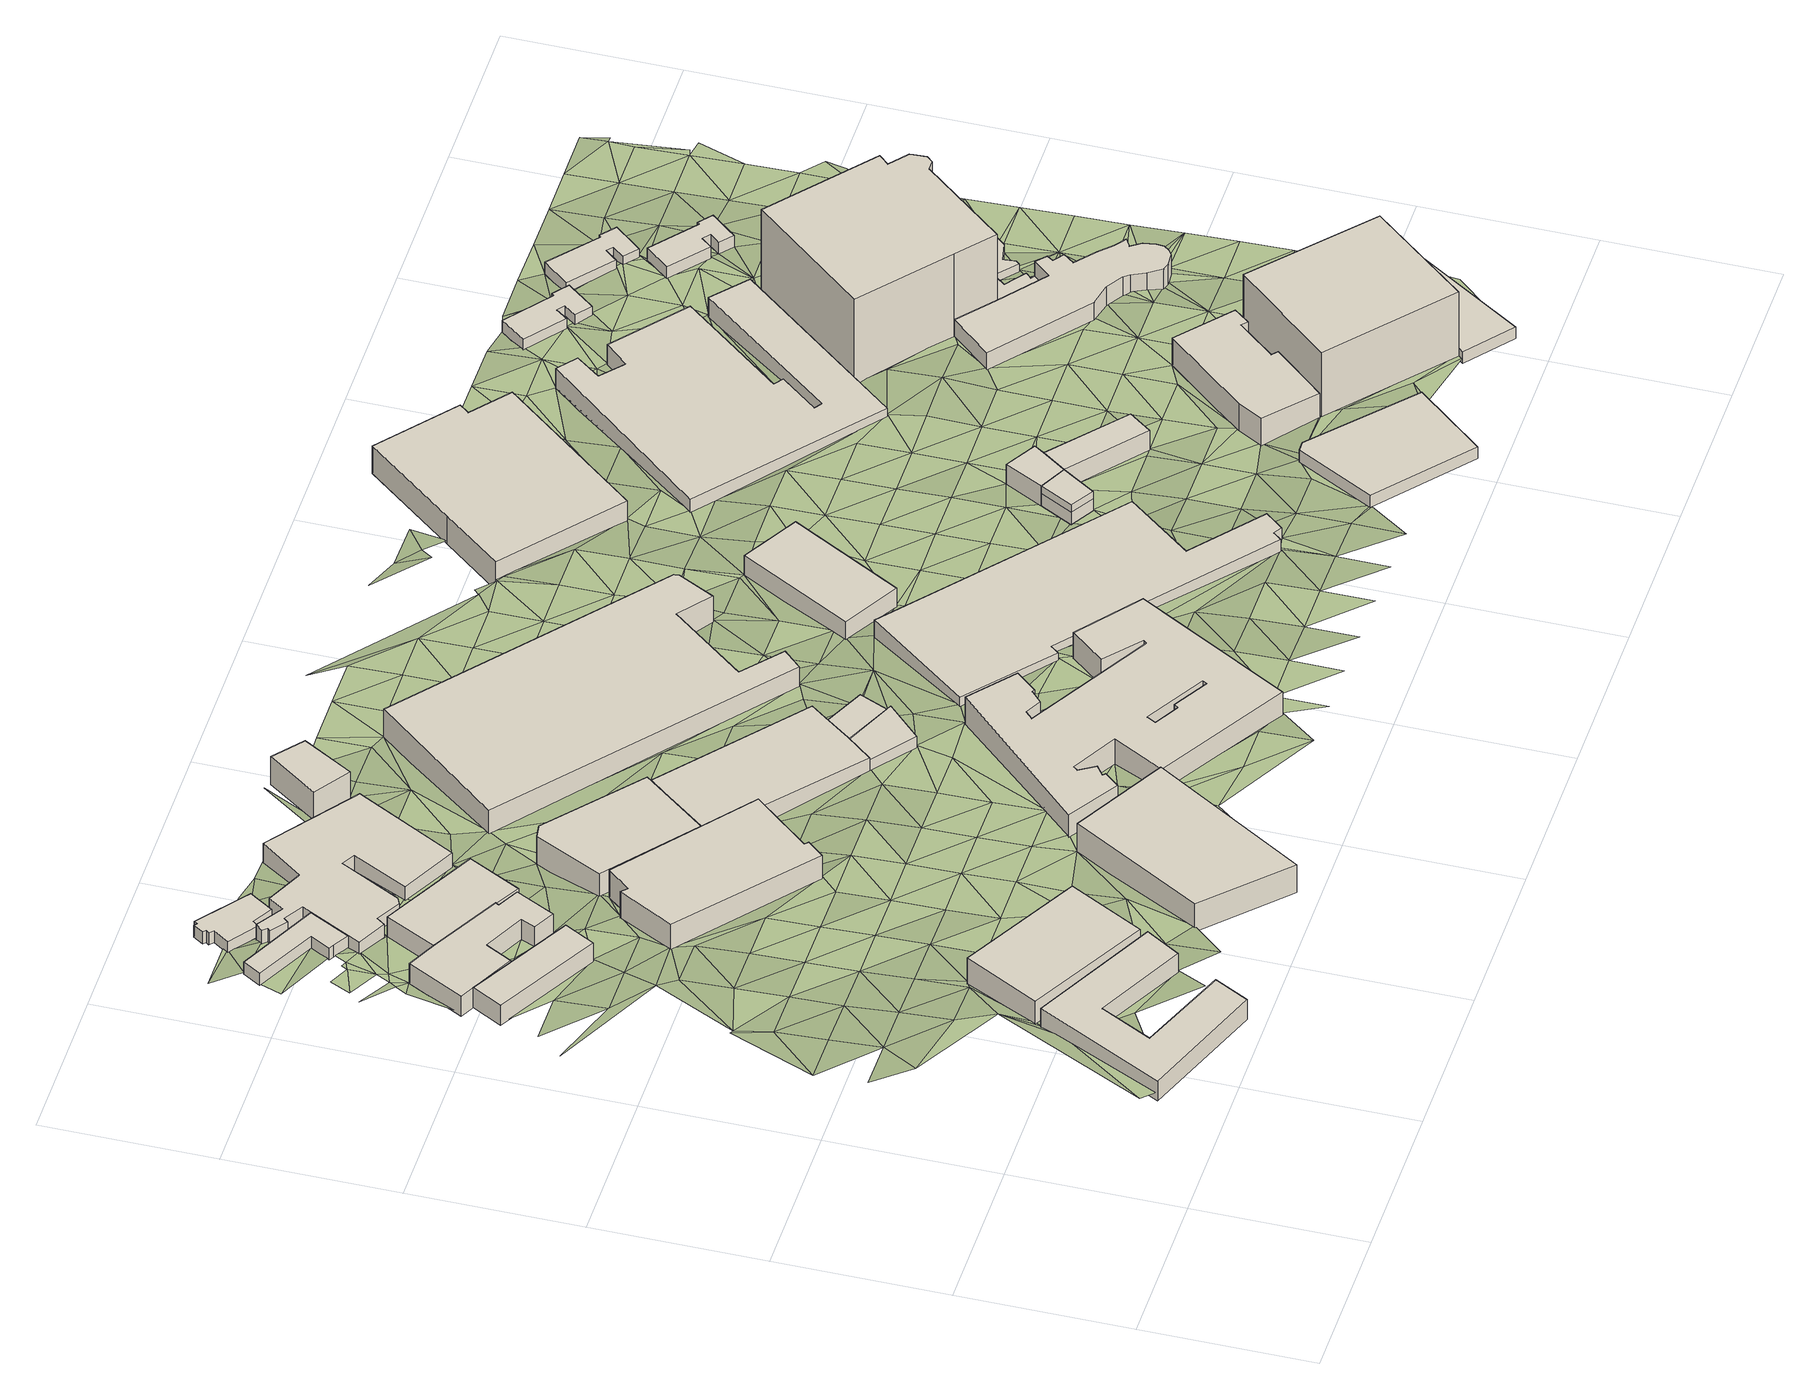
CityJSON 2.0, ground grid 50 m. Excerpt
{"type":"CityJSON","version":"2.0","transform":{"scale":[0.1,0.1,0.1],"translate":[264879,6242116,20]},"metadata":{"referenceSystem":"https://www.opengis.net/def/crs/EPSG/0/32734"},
"CityObjects":{
"building1":{"type":"Building","attributes":{"address":"20 Brickfield Road Salt River Cape Town","building":"industrial","building:levels":2,"building_height":6.9,"plus_code":"4FRW3F84+2QG","ground_height":37.67,"roof_height":44.57},"geometry":[{"type":"Solid","lod":"1","boundaries":[[[[0,1,2,3]],[[1,4,5,2]],[[4,6,7,5]],[[6,8,9,7]],[[8,10,11,9]],[[10,12,13,11]],[[12,14,15,13]],[[14,0,3,15]],[[3,2,5,7,9,11,13,15]],[[14,12,10,8,6,4,1,0]]]]}]},
"building2":{"type":"Building","attributes":{"address":"Brickfield Park 16 Brickfield Road Salt River Cape Town","building":"industrial","building:levels":3,"building_height":9.7,"plus_code":"4FRW3F84+4Q7","ground_height":35.91,"roof_height":45.61},"geometry":[{"type":"Solid","lod":"1","boundaries":[[[[16,17,18,19]],[[17,20,21,18]],[[20,22,23,21]],[[22,16,19,23]],[[19,18,21,23]],[[22,20,17,16]]]]}]},
"building3":{"type":"Building","attributes":{"address":"Salt River","building":"industrial","building:levels":2,"building_height":6.9,"plus_code":"4FRW3F84+HJV","ground_height":31.93,"roof_height":38.83},"geometry":[{"type":"Solid","lod":"1","boundaries":[[[[24,25,26,27]],[[25,28,29,26]],[[28,30,31,29]],[[30,24,27,31]],[[27,26,29,31]],[[30,28,25,24]]]]}]},
"building4":{"type":"Building","attributes":{"address":"Salt River Cape Town","building":"industrial","building:levels":2,"building_height":6.9,"plus_code":"4FRW3F84+MJ4","ground_height":31.48,"roof_height":38.38},"geometry":[{"type":"Solid","lod":"1","boundaries":[[[[32,33,34,35]],[[33,36,37,34]],[[36,38,39,37]],[[38,40,41,39]],[[40,42,43,41]],[[42,44,45,43]],[[44,46,47,45]],[[46,48,49,47]],[[48,50,51,49]],[[50,52,53,51]],[[52,32,35,53]],[[35,34,37,39,41,43,45,47,49,51,53]],[[52,50,48,46,44,42,40,38,36,33,32]]]]}]},
"building5":{"type":"Building","attributes":{"address":"5 Hares Avenue Salt River Cape Town","building":"house","building:levels":1,"building_height":4.1,"plus_code":"4FRW3F84+RJ9","ground_height":30.75,"roof_height":34.85},"geometry":[{"type":"Solid","lod":"1","boundaries":[[[[54,55,56,57]],[[55,58,59,56]],[[58,60,61,59]],[[60,62,63,61]],[[62,64,65,63]],[[64,66,67,65]],[[66,54,57,67]],[[57,56,59,61,63,65,67]],[[66,64,62,60,58,55,54]]]]}]},
"building6":{"type":"Building","attributes":{"address":"The Royal Queens Park Road Salt River Cape Town","building":"office","building:levels":2,"building_height":6.9,"plus_code":"4FRW3F84+MPF","ground_height":31.13,"roof_height":38.03},"geometry":[{"type":"Solid","lod":"1","boundaries":[[[[68,69,70,71]],[[69,72,73,70]],[[72,74,75,73]],[[74,76,77,75]],[[76,68,71,77]],[[71,70,73,75,77]],[[76,74,72,69,68]]]]}]},
"building7":{"type":"Building","attributes":{"address":"Hares Avenue Salt River Cape Town","building":"house","building:levels":1,"building_height":4.1,"plus_code":"4FRW3F84+VJX","ground_height":28.98,"roof_height":33.08},"geometry":[{"type":"Solid","lod":"1","boundaries":[[[[78,79,80,81]],[[79,82,83,80]],[[82,84,85,83]],[[84,86,87,85]],[[86,88,89,87]],[[88,90,91,89]],[[90,92,93,91]],[[92,94,95,93]],[[94,96,97,95]],[[96,98,99,97]],[[98,100,101,99]],[[100,78,81,101]],[[81,80,83,85,87,89,91,93,95,97,99,101]],[[100,98,96,94,92,90,88,86,84,82,79,78]]]]}]},
"building8":{"type":"Building","attributes":{"address":"Kings Cross Corner 9 Queens Park Road Salt River Cape Town","building":"commercial","building:levels":3,"building_height":9.7,"plus_code":"4FRW3F84+FR8","ground_height":32.09,"roof_height":41.79},"geometry":[{"type":"Solid","lod":"1","boundaries":[[[[102,103,104,105]],[[103,106,107,104]],[[106,108,109,107]],[[108,110,111,109]],[[110,112,113,111]],[[112,114,115,113]],[[114,116,117,115]],[[116,102,105,117]],[[105,104,107,109,111,113,115,117]],[[116,114,112,110,108,106,103,102]]]]}]},
"building9":{"type":"Building","attributes":{"building":"parking","building:levels":3,"amenity":"parking","building_height":9.7,"plus_code":"4FRW3F84+2XW","ground_height":35.59,"roof_height":45.29},"geometry":[{"type":"Solid","lod":"1","boundaries":[[[[118,119,120,121]],[[119,122,123,120]],[[122,124,125,123]],[[124,118,121,125]],[[121,120,123,125]],[[124,122,119,118]]]]}]},
"building10":{"type":"Building","attributes":{"address":"Salt River","building":"industrial","building:levels":2,"building_height":6.9,"plus_code":"4FRW3F84+QMX","ground_height":28.07,"roof_height":34.97},"geometry":[{"type":"Solid","lod":"1","boundaries":[[[[126,127,128,129]],[[127,130,131,128]],[[130,132,133,131]],[[132,134,135,133]],[[134,136,137,135]],[[136,138,139,137]],[[138,140,141,139]],[[140,142,143,141]],[[142,144,145,143]],[[144,146,147,145]],[[146,148,149,147]],[[148,150,151,149]],[[150,152,153,151]],[[152,154,155,153]],[[154,156,157,155]],[[156,158,159,157]],[[158,160,161,159]],[[160,162,163,161]],[[162,164,165,163]],[[164,166,167,165]],[[166,168,169,167]],[[168,170,171,169]],[[170,126,129,171]],[[129,128,131,133,135,137,139,141,143,145,147,149,151,153,155,157,159,161,163,165,167,169,171]],[[170,168,166,164,162,160,158,156,154,152,150,148,146,144,142,140,138,136,134,132,130,127,126]]]]}]},
"building11":{"type":"Building","attributes":{"address":"7 Queens Park Road Salt River Cape Town","building":"commercial","building:levels":3,"building_height":9.7,"plus_code":"4FRW3F84+HV8","ground_height":29.68,"roof_height":39.38},"geometry":[{"type":"Solid","lod":"1","boundaries":[[[[172,173,174,175]],[[173,176,177,174]],[[176,178,179,177]],[[178,180,181,179]],[[180,172,175,181]],[[175,174,177,179,181]],[[180,178,176,173,172]]]]}]},
"building12":{"type":"Building","attributes":{"address":"Factory Road Salt River Cape Town","building":"industrial","building:levels":2,"building_height":6.9,"plus_code":"4FRW3F85+F23","ground_height":30.7,"roof_height":37.6},"geometry":[{"type":"Solid","lod":"1","boundaries":[[[[182,183,184,185]],[[183,186,187,184]],[[186,188,189,187]],[[188,190,191,189]],[[190,192,193,191]],[[192,182,185,193]],[[185,184,187,189,191,193]],[[192,190,188,186,183,182]]]]}]},
"building13":{"type":"Building","attributes":{"address":"Salt River","building":"commercial","building:levels":3,"building_height":9.7,"plus_code":"4FRW3F84+VWC","ground_height":27.32,"roof_height":37.02},"geometry":[{"type":"Solid","lod":"1","boundaries":[[[[194,195,196,197]],[[195,198,199,196]],[[198,200,201,199]],[[200,194,197,201]],[[197,196,199,201]],[[200,198,195,194]]]]}]},
"building14":{"type":"Building","attributes":{"address":"Retza Brickfield Road Salt River Cape Town","building":"retail","building:levels":1,"amenity":"motorcycle_rental","building_height":4.1,"plus_code":"4FRW3F85+84V","ground_height":32.84,"roof_height":36.94},"geometry":[{"type":"Solid","lod":"1","boundaries":[[[[202,203,204,205]],[[203,206,207,204]],[[206,208,209,207]],[[208,210,211,209]],[[210,202,205,211]],[[205,204,207,209,211]],[[210,208,206,203,202]]]]}]},
"building15":{"type":"Building","attributes":{"address":"Brickworks 15 Brickfield Road Salt River Cape Town","building":"yes","building:levels":3,"building_height":9.7,"plus_code":"4FRW3F85+46V","ground_height":33.04,"roof_height":42.74},"geometry":[{"type":"Solid","lod":"1","boundaries":[[[[212,213,214,215]],[[213,216,217,214]],[[216,218,219,217]],[[218,220,221,219]],[[220,222,223,221]],[[222,224,225,223]],[[224,226,227,225]],[[226,228,229,227]],[[228,230,231,229]],[[230,232,233,231]],[[232,234,235,233]],[[234,236,237,235]],[[236,238,239,237]],[[238,240,241,239]],[[240,242,243,241]],[[242,244,245,243]],[[244,246,247,245]],[[246,248,249,247]],[[248,250,251,249]],[[250,252,253,251]],[[252,254,255,253]],[[254,212,215,255]],[[256,257,258,259]],[[257,260,261,258]],[[260,262,263,261]],[[262,264,265,263]],[[264,266,267,265]],[[266,256,259,267]],[[215,214,217,219,221,223,225,227,229,231,233,235,237,239,241,243,245,247,249,251,253,255],[259,258,261,263,265,267]],[[254,252,250,248,246,244,242,240,238,236,234,232,230,228,226,224,222,220,218,216,213,212],[266,264,262,260,257,256]]]]}]},
"building16":{"type":"Building","attributes":{"address":"Salt River Cape Town","building":"retail","building:levels":1,"building_height":4.1,"plus_code":"4FRW3F85+94W","ground_height":32.41,"roof_height":36.51},"geometry":[{"type":"Solid","lod":"1","boundaries":[[[[268,269,270,271]],[[269,272,273,270]],[[272,274,275,273]],[[274,268,271,275]],[[271,270,273,275]],[[274,272,269,268]]]]}]},
"building17":{"type":"Building","attributes":{"address":"Judge Clothing Factory - Rex Trueform Victoria Road Salt River Cape Town","building":"construction","building:levels":3,"building_height":9.7,"plus_code":"4FRW3F85+J3X","ground_height":27.55,"roof_height":37.25},"geometry":[{"type":"Solid","lod":"1","boundaries":[[[[276,277,278,279]],[[277,280,281,278]],[[280,282,283,281]],[[282,284,285,283]],[[284,286,287,285]],[[286,288,289,287]],[[288,290,291,289]],[[290,292,293,291]],[[292,276,279,293]],[[279,278,281,283,285,287,289,291,293]],[[292,290,288,286,284,282,280,277,276]]]]}]},
"building18":{"type":"Building","attributes":{"address":"Buco Hardware and Buildware 9 Brickfield Road Salt River Cape Town","building":"warehouse","building:levels":2,"building_height":6.9,"plus_code":"4FRW3F85+798","ground_height":29.33,"roof_height":36.23},"geometry":[{"type":"Solid","lod":"1","boundaries":[[[[294,295,296,297]],[[295,298,299,296]],[[298,300,301,299]],[[300,302,303,301]],[[302,304,305,303]],[[304,306,307,305]],[[306,308,309,307]],[[308,310,311,309]],[[310,312,313,311]],[[312,294,297,313]],[[297,296,299,301,303,305,307,309,311,313]],[[312,310,308,306,304,302,300,298,295,294]]]]}]},
"building19":{"type":"Building","attributes":{"address":"346 Victoria Road Salt River Cape Town","building":"retail","building:levels":2,"building_height":6.9,"plus_code":"4FRW3F85+F9G","ground_height":28.27,"roof_height":35.17},"geometry":[{"type":"Solid","lod":"1","boundaries":[[[[314,315,316,317]],[[315,318,319,316]],[[318,320,321,319]],[[320,314,317,321]],[[317,316,319,321]],[[320,318,315,314]]]]}]},
"building20":{"type":"Building","attributes":{"building":"yes","building:levels":1,"building_height":4.1,"plus_code":"4FRW3F85+7HG","ground_height":28.63,"roof_height":32.73},"geometry":[{"type":"Solid","lod":"1","boundaries":[[[[322,323,324,325]],[[323,326,327,324]],[[326,328,329,327]],[[328,322,325,329]],[[325,324,327,329]],[[328,326,323,322]]]]}]},
"building21":{"type":"Building","attributes":{"building":"yes","building:levels":2,"building_height":6.9,"plus_code":"4FRW3F85+8J7","ground_height":28.44,"roof_height":35.34},"geometry":[{"type":"Solid","lod":"1","boundaries":[[[[330,331,332,333]],[[331,334,335,332]],[[334,336,337,335]],[[336,338,339,337]],[[338,330,333,339]],[[333,332,335,337,339]],[[338,336,334,331,330]]]]}]},
"building22":{"type":"Building","attributes":{"address":"Salt River Cape Town","building":"parking","building:levels":3,"amenity":"parking","building_height":9.7,"plus_code":"4FRW3F85+RF2","ground_height":22.91,"roof_height":32.61},"geometry":[{"type":"Solid","lod":"1","boundaries":[[[[340,341,342,343]],[[341,344,345,342]],[[344,346,347,345]],[[346,348,349,347]],[[348,350,351,349]],[[350,352,353,351]],[[352,340,343,353]],[[343,342,345,347,349,351,353]],[[352,350,348,346,344,341,340]]]]}]},
"building23":{"type":"Building","attributes":{"building":"yes","building:levels":2,"building_height":6.9,"plus_code":"4FRW3F85+7MC","ground_height":28.44,"roof_height":35.34},"geometry":[{"type":"Solid","lod":"1","boundaries":[[[[330,354,355,333]],[[354,356,357,355]],[[356,331,332,357]],[[331,358,359,332]],[[358,360,361,359]],[[360,334,335,361]],[[334,336,337,335]],[[336,338,339,337]],[[338,330,333,339]],[[333,355,357,332,359,361,335,337,339]],[[338,336,334,360,358,331,356,354,330]]]]}]},
"building24":{"type":"Building","attributes":{"address":"Salt River Cape Town","building":"industrial","building:levels":1,"building_height":4.1,"plus_code":"4FRW3F85+2PP","ground_height":30.92,"roof_height":35.02},"geometry":[{"type":"Solid","lod":"1","boundaries":[[[[362,363,364,365]],[[363,366,367,364]],[[366,368,369,367]],[[368,370,371,369]],[[370,362,365,371]],[[365,364,367,369,371]],[[370,368,366,363,362]]]]}]},
"building25":{"type":"Building","attributes":{"address":"348 Victoria Road Salt River Cape Town","building":"retail","building:levels":3,"building_height":9.7,"plus_code":"4FRW3F85+5R3","ground_height":28.48,"roof_height":38.18},"geometry":[{"type":"Solid","lod":"1","boundaries":[[[[372,373,374,375]],[[373,376,377,374]],[[376,378,379,377]],[[378,380,381,379]],[[380,382,383,381]],[[382,384,385,383]],[[384,386,387,385]],[[386,388,389,387]],[[388,372,375,389]],[[375,374,377,379,381,383,385,387,389]],[[388,386,384,382,380,378,376,373,372]]]]}]},
"building26":{"type":"Building","attributes":{"address":"Salt River Cape Town","building":"retail","building:levels":2,"building_height":6.9,"plus_code":"4FRW3F85+JJM","ground_height":23.33,"roof_height":30.23},"geometry":[{"type":"Solid","lod":"1","boundaries":[[[[390,391,392,393]],[[391,394,395,392]],[[394,396,397,395]],[[396,398,399,397]],[[398,400,401,399]],[[400,402,403,401]],[[402,404,405,403]],[[404,406,407,405]],[[406,408,409,407]],[[408,410,411,409]],[[410,412,413,411]],[[412,414,415,413]],[[414,416,417,415]],[[416,390,393,417]],[[393,392,395,397,399,401,403,405,407,409,411,413,415,417]],[[416,414,412,410,408,406,404,402,400,398,396,394,391,390]]]]}]},
"building27":{"type":"Building","attributes":{"address":"Industria House 350 Victoria Road Salt River Cape Town","building":"commercial","building:levels":8,"building_height":23.7,"plus_code":"4FRW3F85+4WF","ground_height":28.42,"roof_height":52.12},"geometry":[{"type":"Solid","lod":"1","boundaries":[[[[418,419,420,421]],[[419,422,423,420]],[[422,424,425,423]],[[424,418,421,425]],[[421,420,423,425]],[[424,422,419,418]]]]}]},
"building28":{"type":"Building","attributes":{"address":"352 Victoria Road Salt River Cape Town","building":"retail","building:levels":1,"building_height":4.1,"plus_code":"4FRW3F86+223","ground_height":28.42,"roof_height":32.52},"geometry":[{"type":"Solid","lod":"1","boundaries":[[[[418,424,426,427]],[[424,428,429,426]],[[428,430,431,429]],[[430,432,433,431]],[[432,434,435,433]],[[434,418,427,435]],[[427,426,429,431,433,435]],[[434,432,430,428,424,418]]]]}]},
"building29":{"type":"Building","attributes":{"building":"yes","building:levels":2,"building_height":6.9,"plus_code":"4FRW3F85+8WW","ground_height":26.25,"roof_height":33.15},"geometry":[{"type":"Solid","lod":"1","boundaries":[[[[436,437,438,439]],[[437,440,441,438]],[[440,442,443,441]],[[442,444,445,443]],[[444,446,447,445]],[[446,448,449,447]],[[448,450,451,449]],[[450,452,453,451]],[[452,454,455,453]],[[454,456,457,455]],[[456,458,459,457]],[[458,460,461,459]],[[460,462,463,461]],[[462,464,465,463]],[[464,466,467,465]],[[466,468,469,467]],[[468,470,471,469]],[[470,472,473,471]],[[472,474,475,473]],[[474,476,477,475]],[[476,478,479,477]],[[478,480,481,479]],[[480,482,483,481]],[[482,484,485,483]],[[484,436,439,485]],[[439,438,441,443,445,447,449,451,453,455,457,459,461,463,465,467,469,471,473,475,477,479,481,483,485]],[[484,482,480,478,476,474,472,470,468,466,464,462,460,458,456,454,452,450,448,446,444,442,440,437,436]]]]}]},
"building30":{"type":"Building","attributes":{"address":"Durham Square Apartment Complex 32 Durham Avenue Salt River Cape Town","building":"apartments","building:levels":11,"building:flats":"139","building_height":32.1,"plus_code":"4FRW3F85+GVM","ground_height":24.05,"roof_height":56.15},"geometry":[{"type":"Solid","lod":"1","boundaries":[[[[486,487,488,489]],[[487,490,491,488]],[[490,492,493,491]],[[492,494,495,493]],[[494,496,497,495]],[[496,498,499,497]],[[498,500,501,499]],[[500,502,503,501]],[[502,504,505,503]],[[504,506,507,505]],[[506,486,489,507]],[[489,488,491,493,495,497,499,501,503,505,507]],[[506,504,502,500,498,496,494,492,490,487,486]]]]}]},
"building31":{"type":"Building","attributes":{"address":"Durham Avenue Salt River Cape Town","building":"yes","building:levels":1,"building_height":4.1,"plus_code":"4FRW3F85+RQG","ground_height":22.02,"roof_height":26.12},"geometry":[{"type":"Solid","lod":"1","boundaries":[[[[508,509,510,511]],[[509,512,513,510]],[[512,514,515,513]],[[514,516,517,515]],[[516,518,519,517]],[[518,520,521,519]],[[520,522,523,521]],[[522,524,525,523]],[[524,526,527,525]],[[526,508,511,527]],[[511,510,513,515,517,519,521,523,525,527]],[[526,524,522,520,518,516,514,512,509,508]]]]}]},
"building32":{"type":"Building","attributes":{"building":"yes","building:levels":1,"building_height":4.1,"plus_code":"4FRW3F85+FX8","ground_height":24.05,"roof_height":28.15},"geometry":[{"type":"Solid","lod":"1","boundaries":[[[[528,529,530,531]],[[529,532,533,530]],[[532,534,535,533]],[[534,536,537,535]],[[536,538,539,537]],[[538,540,541,539]],[[540,542,543,541]],[[542,544,545,543]],[[544,546,547,545]],[[546,548,549,547]],[[548,496,550,549]],[[496,494,551,550]],[[494,492,552,551]],[[492,490,553,552]],[[490,487,554,553]],[[487,555,556,554]],[[555,528,531,556]],[[531,530,533,535,537,539,541,543,545,547,549,550,551,552,553,554,556]],[[555,487,490,492,494,496,548,546,544,542,540,538,536,534,532,529,528]]]]}]},
"building33":{"type":"Building","attributes":{"address":"Durham Avenue Salt River Cape Town","building":"yes","building:levels":1,"building_height":4.1,"plus_code":"4FRW3F85+RV4","ground_height":21.85,"roof_height":25.95},"geometry":[{"type":"Solid","lod":"1","boundaries":[[[[557,558,559,560]],[[558,561,562,559]],[[561,563,564,562]],[[563,565,566,564]],[[565,567,568,566]],[[567,569,570,568]],[[569,571,572,570]],[[571,573,574,572]],[[573,575,576,574]],[[575,557,560,576]],[[560,559,562,564,566,568,570,572,574,576]],[[575,573,571,569,567,565,563,561,558,557]]]]}]},
"building34":{"type":"Building","attributes":{"address":"Durham Avenue Salt River Cape Town","building":"yes","building:levels":1,"building_height":4.1,"plus_code":"4FRW3F85+PW7","ground_height":23.52,"roof_height":27.62},"geometry":[{"type":"Solid","lod":"1","boundaries":[[[[577,578,579,580]],[[578,581,582,579]],[[581,583,584,582]],[[583,585,586,584]],[[585,587,588,586]],[[587,589,590,588]],[[589,591,592,590]],[[591,593,594,592]],[[593,595,596,594]],[[595,577,580,596]],[[580,579,582,584,586,588,590,592,594,596]],[[595,593,591,589,587,585,583,581,578,577]]]]}]},
"terrain1":{"type":"TINRelief","geometry":[{"type":"CompositeSurface","lod":"1","boundaries":[[[597,598,599]],[[600,601,602]],[[597,603,598]],[[598,604,599]],[[602,605,606]],[[602,601,607]],[[608,606,605]],[[609,606,608]],[[601,604,607]],[[610,611,612]],[[598,603,604]],[[605,602,613]],[[607,614,602]],[[615,609,608]],[[604,603,616]],[[605,613,608]],[[602,614,613]],[[615,608,617]],[[604,616,618]],[[618,607,604]],[[611,619,612]],[[614,607,618]],[[608,613,617]],[[603,620,616]],[[621,622,623]],[[624,623,625]],[[626,618,616]],[[627,615,617]],[[628,619,611]],[[613,614,629]],[[630,614,618]],[[627,631,615]],[[615,631,622]],[[613,629,617]],[[614,630,629]],[[630,618,626]],[[8,620,603]],[[632,24,633]],[[634,625,623]],[[635,636,625]],[[634,623,622]],[[637,632,638]],[[639,627,617]],[[639,617,629]],[[640,641,642]],[[630,626,643]],[[642,637,638]],[[634,635,625]],[[638,640,642]],[[644,645,619]],[[631,627,646]],[[643,629,630]],[[619,645,8]],[[627,639,647]],[[631,648,622]],[[649,650,651]],[[643,626,652]],[[640,638,653]],[[24,654,633]],[[651,650,655]],[[634,622,648]],[[640,653,655]],[[8,645,620]],[[646,627,647]],[[638,656,653]],[[639,629,657]],[[658,659,660]],[[626,16,652]],[[42,633,661]],[[651,655,662]],[[646,648,631]],[[643,657,629]],[[645,644,663]],[[664,655,653]],[[662,665,651]],[[666,658,660]],[[635,634,667]],[[668,669,670]],[[661,633,46]],[[662,655,664]],[[639,671,647]],[[634,648,667]],[[46,633,654]],[[643,652,672]],[[656,673,653]],[[620,645,674]],[[639,657,671]],[[675,662,664]],[[42,661,676]],[[669,668,677]],[[673,664,653]],[[646,647,678]],[[668,670,679]],[[664,680,675]],[[661,46,676]],[[681,679,670]],[[635,682,654]],[[663,674,645]],[[652,16,672]],[[667,682,635]],[[648,646,678]],[[683,657,643]],[[681,670,684]],[[671,678,647]],[[674,16,620]],[[654,685,46]],[[672,683,643]],[[648,686,667]],[[687,664,673]],[[670,60,684]],[[654,682,685]],[[668,679,688]],[[681,689,679]],[[657,690,671]],[[668,688,691]],[[682,667,686]],[[692,687,673]],[[683,690,657]],[[693,691,688]],[[694,678,671]],[[678,695,648]],[[673,696,692]],[[672,16,697]],[[698,684,699]],[[700,16,674]],[[685,682,701]],[[699,684,60]],[[702,703,691]],[[690,694,671]],[[704,705,706]],[[702,691,693]],[[685,707,704]],[[701,682,686]],[[683,672,708]],[[709,696,673]],[[700,697,16]],[[674,663,118]],[[686,710,711]],[[707,705,704]],[[702,693,712]],[[690,683,708]],[[685,713,707]],[[672,697,708]],[[695,678,694]],[[696,709,714]],[[686,711,701]],[[701,713,685]],[[712,715,702]],[[673,74,709]],[[714,709,716]],[[674,118,700]],[[694,690,717]],[[708,718,690]],[[719,715,712]],[[697,700,118]],[[720,714,716]],[[721,701,711]],[[707,713,722]],[[717,690,718]],[[694,717,695]],[[722,74,707]],[[723,716,709]],[[715,724,725]],[[697,726,708]],[[715,719,724]],[[178,713,701]],[[709,74,723]],[[697,118,726]],[[695,717,727]],[[720,716,728]],[[729,718,708]],[[713,178,722]],[[721,730,701]],[[723,74,722]],[[727,731,732]],[[708,726,729]],[[108,721,711]],[[719,733,724]],[[727,717,731]],[[734,735,736]],[[737,726,118]],[[718,738,717]],[[739,723,722]],[[729,740,718]],[[721,741,730]],[[722,178,739]],[[731,108,732]],[[737,118,742]],[[738,731,717]],[[721,108,741]],[[738,718,740]],[[739,178,176]],[[743,729,726]],[[743,726,737]],[[730,741,744]],[[745,723,739]],[[118,734,742]],[[745,746,723]],[[737,742,747]],[[740,729,748]],[[736,749,734]],[[733,750,751]],[[752,731,738]],[[731,752,108]],[[753,723,746]],[[733,754,750]],[[755,739,176]],[[729,743,748]],[[756,730,744]],[[190,744,741]],[[733,757,754]],[[753,148,723]],[[739,755,745]],[[734,747,742]],[[738,740,758]],[[748,759,740]],[[756,755,176]],[[760,741,108]],[[757,733,148]],[[749,761,734]],[[752,738,758]],[[758,740,759]],[[757,762,754]],[[747,734,763]],[[764,747,763]],[[734,761,765]],[[766,746,745]],[[744,190,756]],[[752,760,108]],[[767,764,768]],[[749,769,761]],[[753,746,766]],[[763,734,765]],[[762,757,770]],[[763,768,764]],[[771,772,768]],[[773,748,743]],[[737,774,743]],[[761,769,765]],[[775,755,756]],[[753,766,148]],[[776,770,757]],[[760,752,758]],[[757,148,776]],[[759,748,773]],[[755,777,745]],[[765,778,763]],[[762,770,779]],[[756,190,775]],[[768,778,771]],[[763,778,768]],[[749,780,769]],[[148,766,776]],[[758,759,781]],[[755,775,777]],[[190,782,775]],[[765,769,783]],[[776,766,784]],[[759,773,781]],[[774,773,743]],[[781,760,758]],[[276,766,745]],[[784,200,776]],[[782,777,775]],[[783,769,780]],[[765,783,785]],[[782,190,786]],[[787,784,766]],[[777,788,745]],[[789,790,791]],[[773,774,781]],[[200,784,787]],[[791,792,789]],[[783,780,785]],[[793,794,795]],[[796,777,782]],[[766,276,787]],[[790,789,797]],[[786,796,782]],[[798,781,774]],[[799,200,787]],[[800,781,798]],[[801,802,793]],[[803,793,795]],[[789,804,797]],[[799,787,276]],[[805,806,786]],[[807,785,808]],[[774,809,798]],[[274,810,800]],[[803,801,793]],[[777,796,788]],[[274,806,805]],[[811,809,774]],[[786,812,796]],[[811,801,813]],[[786,806,812]],[[803,795,814]],[[801,803,813]],[[815,799,276]],[[798,816,800]],[[798,809,816]],[[796,812,788]],[[816,274,800]],[[817,815,276]],[[818,785,807]],[[274,816,806]],[[812,806,788]],[[809,811,819]],[[820,817,276]],[[813,819,811]],[[821,807,822]],[[813,803,819]],[[788,806,816]],[[807,821,823]],[[803,814,824]],[[825,815,817]],[[820,276,826]],[[807,823,818]],[[819,803,827]],[[825,817,820]],[[828,816,809]],[[785,818,234]],[[816,829,788]],[[829,830,788]],[[830,831,832]],[[827,833,819]],[[815,825,834]],[[276,835,826]],[[830,829,831]],[[831,836,832]],[[837,823,821]],[[816,838,829]],[[839,840,821]],[[234,833,827]],[[841,832,836]],[[825,820,842]],[[826,843,820]],[[840,837,821]],[[838,816,828]],[[829,844,831]],[[818,823,845]],[[834,825,842]],[[846,835,276]],[[842,820,843]],[[834,842,847]],[[829,838,844]],[[823,837,845]],[[845,234,818]],[[836,831,848]],[[849,831,844]],[[843,826,850]],[[841,836,848]],[[848,831,849]],[[850,826,835]],[[851,838,828]],[[852,837,840]],[[853,854,840]],[[855,847,842]],[[234,856,833]],[[857,842,843]],[[837,852,845]],[[850,857,843]],[[840,854,852]],[[828,858,851]],[[859,848,849]],[[838,320,844]],[[845,856,234]],[[828,860,858]],[[835,861,850]],[[849,844,320]],[[862,848,859]],[[842,857,855]],[[835,846,861]],[[849,863,859]],[[845,852,856]],[[857,850,864]],[[865,851,858]],[[859,863,862]],[[861,866,850]],[[828,867,860]],[[856,852,854]],[[868,869,854]],[[320,863,849]],[[850,866,864]],[[864,855,857]],[[858,860,865]],[[846,862,870]],[[856,854,869]],[[855,864,871]],[[861,846,872]],[[865,873,851]],[[863,870,862]],[[828,874,867]],[[864,866,875]],[[870,872,846]],[[863,320,870]],[[861,876,866]],[[864,875,877]],[[873,318,851]],[[869,878,856]],[[860,879,865]],[[828,312,874]],[[880,878,869]],[[875,866,876]],[[856,878,881]],[[861,872,876]],[[867,879,860]],[[875,876,877]],[[881,878,880]],[[882,883,884]],[[885,882,884]],[[880,869,886]],[[873,865,887]],[[888,870,320]],[[889,886,869]],[[890,891,892]],[[887,865,879]],[[893,320,318]],[[872,870,888]],[[883,312,884]],[[320,893,888]],[[894,890,892]],[[885,880,895]],[[886,895,880]],[[896,877,876]],[[897,873,887]],[[874,898,867]],[[873,899,318]],[[879,867,900]],[[901,883,882]],[[882,885,901]],[[902,886,889]],[[872,896,876]],[[867,898,903]],[[872,888,904]],[[897,899,873]],[[879,900,887]],[[894,905,890]],[[867,903,900]],[[886,906,895]],[[885,895,901]],[[893,318,907]],[[872,904,896]],[[886,902,906]],[[883,908,312]],[[898,874,909]],[[312,909,874]],[[888,893,907]],[[901,908,883]],[[910,905,894]],[[897,887,911]],[[899,907,318]],[[912,903,898]],[[904,888,913]],[[887,900,911]],[[914,895,906]],[[903,912,900]],[[909,312,915]],[[908,915,312]],[[899,897,916]],[[895,917,901]],[[918,888,907]],[[888,918,913]],[[911,916,897]],[[904,919,896]],[[917,908,901]],[[912,338,900]],[[917,895,914]],[[904,913,919]],[[322,909,915]],[[900,338,911]],[[914,906,920]],[[899,921,907]],[[899,916,922]],[[923,915,908]],[[907,921,918]],[[924,896,919]],[[899,922,921]],[[908,917,923]],[[916,911,925]],[[925,911,338]],[[914,920,917]],[[926,322,915]],[[923,926,915]],[[927,338,336]],[[338,927,925]],[[916,928,922]],[[913,929,919]],[[913,918,930]],[[931,917,920]],[[916,925,928]],[[932,322,926]],[[917,931,923]],[[933,931,920]],[[334,934,336]],[[919,929,924]],[[922,935,921]],[[926,923,932]],[[924,936,896]],[[937,927,336]],[[925,927,937]],[[918,921,930]],[[922,928,935]],[[938,934,334]],[[932,923,939]],[[923,931,940]],[[934,937,336]],[[928,925,941]],[[942,931,933]],[[923,940,939]],[[924,929,943]],[[937,941,925]],[[921,935,930]],[[933,944,942]],[[938,932,945]],[[944,933,946]],[[932,939,945]],[[935,928,930]],[[414,929,913]],[[933,362,946]],[[937,934,947]],[[947,934,938]],[[941,948,928]],[[936,924,943]],[[948,930,928]],[[938,945,947]],[[949,941,937]],[[940,950,939]],[[949,937,947]],[[950,945,939]],[[382,942,944]],[[946,362,951]],[[952,953,936]],[[414,943,929]],[[362,954,951]],[[948,941,955]],[[941,949,956]],[[936,957,952]],[[958,947,945]],[[959,944,946]],[[955,930,948]],[[960,961,962]],[[943,963,936]],[[955,941,956]],[[950,940,373]],[[950,958,945]],[[949,947,964]],[[951,959,946]],[[951,954,965]],[[963,943,414]],[[957,936,966]],[[967,930,955]],[[967,968,930]],[[964,956,949]],[[964,947,958]],[[969,382,944]],[[970,930,968]],[[963,966,936]],[[956,971,955]],[[958,950,373]],[[972,973,382]],[[951,965,959]],[[956,964,971]],[[974,960,975]],[[386,973,972]],[[382,388,972]],[[976,977,978]],[[955,979,967]],[[979,955,971]],[[980,960,962]],[[978,981,976]],[[982,963,414]],[[958,373,983]],[[982,966,963]],[[388,382,969]],[[958,983,964]],[[967,984,968]],[[972,388,386]],[[982,414,981]],[[985,978,977]],[[986,971,964]],[[373,372,987]],[[373,987,983]],[[988,930,970]],[[978,982,981]],[[967,979,984]],[[984,979,971]],[[388,969,372]],[[982,989,966]],[[986,964,983]],[[975,990,974]],[[968,991,970]],[[975,960,980]],[[971,986,992]],[[372,969,993]],[[987,372,994]],[[994,983,987]],[[995,978,985]],[[982,978,995]],[[996,989,982]],[[983,992,986]],[[993,994,372]],[[996,982,995]],[[993,969,997]],[[998,985,990]],[[985,998,995]],[[989,996,508]],[[983,999,992]],[[994,1000,983]],[[1000,999,983]],[[980,990,975]],[[418,997,969]],[[1001,994,993]],[[970,991,988]],[[995,998,1002]],[[997,1001,993]],[[1003,1002,998]],[[1004,998,990]],[[1005,995,1002]],[[1006,1007,432]],[[1000,994,1008]],[[1005,1009,995]],[[1010,999,1000]],[[1004,990,980]],[[998,1011,1003]],[[1000,1012,1010]],[[508,1013,1014]],[[1012,1000,1015]],[[998,1004,1011]],[[1016,994,1001]],[[994,1017,1008]],[[1008,1015,1000]],[[994,1016,1017]],[[1014,1013,1018]],[[1019,1001,997]],[[997,418,1019]],[[1003,1011,1020]],[[1004,980,1021]],[[434,1022,418]],[[1021,980,988]],[[991,1023,988]],[[1024,1025,1026]],[[1018,1027,1014]],[[1017,1016,1028]],[[1011,1004,1029]],[[1018,1020,1030]],[[1031,1032,1025]],[[418,1022,1019]],[[1001,1033,1016]],[[1025,1032,1034]],[[1028,1016,1035]],[[1036,1034,1037]],[[470,1036,1038]],[[1039,1026,1025]],[[1039,1025,1034]],[[1019,1033,1001]],[[557,1018,1030]],[[1021,1029,1004]],[[1040,1020,1011]],[[988,1023,1021]],[[1030,1020,1040]],[[557,1027,1018]],[[1041,1023,991]],[[1042,1035,1016]],[[1036,1043,1034]],[[1011,1029,1044]],[[470,468,1045]],[[1036,470,1043]],[[1043,1039,1034]],[[462,466,464]],[[1011,1044,1040]],[[1042,1016,1033]],[[468,466,1045]],[[1039,1043,1046]],[[1045,1043,470]],[[1047,1046,1048]],[[991,1049,1041]],[[1050,1035,1051]],[[1023,1052,1021]],[[1052,1029,1021]],[[1051,1053,1050]],[[1046,1043,1048]],[[462,1053,1051]],[[1029,1054,1044]],[[1029,1055,1054]],[[1052,1023,587]],[[1051,1035,1042]],[[1056,1040,1044]],[[1057,466,462]],[[589,587,1023]],[[1045,466,1057]],[[1023,1041,1058]],[[557,1059,1027]],[[1054,1060,1044]],[[1061,1048,1043]],[[1057,1043,1045]],[[1060,1054,1055]],[[1058,589,1023]],[[1062,1056,1044]],[[1063,1048,1061]],[[1052,587,583]],[[1057,462,1051]],[[1049,1064,498]],[[557,1065,1066]],[[587,585,583]],[[557,1066,1059]],[[496,548,498]],[[1067,548,1063]],[[1060,1055,1068]],[[498,1069,1049]],[[1061,1043,1070]],[[595,593,1055]],[[1071,1043,1057]],[[1041,1049,1072]],[[1069,498,548]],[[1070,1063,1061]],[[1058,1041,1072]],[[591,589,1058]],[[1068,1055,593]],[[548,1067,1069]],[[1068,571,1060]],[[1043,1071,1070]],[[1069,1072,1049]],[[1063,1073,1067]],[[571,1074,1066]],[[1068,593,591]],[[1075,591,1058]],[[1076,1059,1066]],[[1067,1073,1069]],[[1073,1063,1070]],[[1072,1075,1058]],[[1074,571,1068]],[[1066,1074,1076]],[[1077,1072,1069]],[[1078,1068,591]],[[1075,1079,591]],[[1077,1069,1073]],[[1068,1078,1074]],[[1079,1078,591]],[[1075,1072,1080]],[[1072,1077,1080]],[[1076,1074,1081]],[[1082,1079,1075]],[[1078,1081,1074]],[[1075,1080,1082]],[[1081,1083,1076]],[[1080,1077,1084]],[[1078,1079,1085]],[[1079,1082,1086]],[[1082,1080,1084]],[[1081,1078,1085]],[[1079,1086,1085]],[[1087,1083,1081]],[[1085,1088,1081]],[[1086,1089,1085]],[[1081,1088,1087]],[[1088,1085,1090]],[[1083,1087,1091]],[[1088,1090,1087]],[[1087,1092,1091]]]}]}
},
"vertices":[
[639,103,177],[368,208,177],[368,208,246],[639,103,246],[448,359,177],[448,359,246],[712,226,177],[712,226,246],[775,327,177],[775,327,246],[405,515,177],[405,515,246],[208,141,177],[208,141,246],[585,3,177],[585,3,246],
[885,564,159],[535,752,159],[535,752,256],[885,564,256],[416,533,159],[416,533,256],[767,345,159],[767,345,256],
[144,1990,119],[95,1901,119],[95,1901,188],[144,1990,188],[401,1734,119],[401,1734,188],[450,1823,119],[450,1823,188],
[490,2025,115],[284,2135,115],[284,2135,184],[490,2025,184],[195,2178,115],[195,2178,184],[106,2011,115],[106,2011,184],[279,1925,115],[279,1925,184],[321,2003,115],[321,2003,184],[443,1943,115],[443,1943,184],[425,1901,115],[425,1901,184],[488,1868,115],[488,1868,184],[547,1983,115],[547,1983,184],[483,2016,115],[483,2016,184],
[236,2408,107],[249,2401,107],[249,2401,148],[236,2408,148],[297,2374,107],[297,2374,148],[360,2493,107],[360,2493,148],[122,2610,107],[122,2610,148],[90,2557,107],[90,2557,148],[269,2467,107],[269,2467,148],
[284,2135,111],[490,2025,111],[490,2025,180],[284,2135,180],[564,1984,111],[564,1984,180],[645,2138,111],[645,2138,180],[363,2286,111],[363,2286,180],
[262,2784,90],[256,2774,90],[256,2774,131],[262,2784,131],[246,2780,90],[246,2780,131],[227,2751,90],[227,2751,131],[235,2744,90],[235,2744,131],[227,2735,90],[227,2735,131],[240,2723,90],[240,2723,131],[207,2677,90],[207,2677,131],[290,2617,90],[290,2617,131],[304,2634,90],[304,2634,131],[363,2601,90],[363,2601,131],[409,2671,90],[409,2671,131],
[865,1240,121],[907,1289,121],[907,1289,218],[865,1240,218],[897,1299,121],[897,1299,218],[1037,1463,121],[1037,1463,218],[659,1763,121],[659,1763,218],[602,1695,121],[602,1695,218],[585,1712,121],[585,1712,218],[494,1549,121],[494,1549,218],
[1130,620,156],[906,236,156],[906,236,253],[1130,620,253],[1129,20,156],[1129,20,253],[1407,469,156],[1407,469,253],
[360,2493,81],[297,2374,81],[297,2374,150],[360,2493,150],[278,2338,81],[278,2338,150],[365,2294,81],[365,2294,150],[383,2319,81],[383,2319,150],[453,2278,81],[453,2278,150],[475,2289,81],[475,2289,150],[569,2466,81],[569,2466,150],[608,2445,81],[608,2445,150],[522,2281,81],[522,2281,150],[687,2199,81],[687,2199,150],[848,2497,81],[848,2497,150],[589,2688,81],[589,2688,150],[493,2562,81],[493,2562,150],[383,2613,81],[383,2613,150],[352,2568,81],[352,2568,150],[274,2618,81],[274,2618,150],[254,2597,81],[254,2597,150],[266,2585,81],[266,2585,150],[258,2577,81],[258,2577,150],[306,2541,81],[306,2541,150],[316,2554,81],[316,2554,150],[374,2519,81],[374,2519,150],
[918,1586,97],[1068,1775,97],[1068,1775,194],[918,1586,194],[804,1996,97],[804,1996,194],[762,1990,97],[762,1990,194],[662,1792,97],[662,1792,194],
[1318,1238,107],[1381,1314,107],[1381,1314,176],[1318,1238,176],[1440,1392,107],[1440,1392,176],[1477,1440,107],[1477,1440,176],[1079,1767,107],[1079,1767,176],[918,1574,107],[918,1574,176],
[904,2756,73],[798,2608,73],[798,2608,170],[904,2756,170],[903,2538,73],[903,2538,170],[990,2686,73],[990,2686,170],
[1529,1249,128],[1381,1314,128],[1381,1314,169],[1529,1249,169],[1318,1238,128],[1318,1238,169],[1442,1145,128],[1442,1145,169],[1541,1244,128],[1541,1244,169],
[1564,1047,130],[1187,658,130],[1187,658,227],[1564,1047,227],[1334,567,130],[1334,567,227],[1371,609,130],[1371,609,227],[1363,617,130],[1363,617,227],[1393,639,130],[1393,639,227],[1364,685,130],[1364,685,227],[1374,697,130],[1374,697,227],[1509,624,130],[1509,624,227],[1427,472,130],[1427,472,227],[1809,250,130],[1809,250,227],[2067,703,130],[2067,703,227],[1887,843,130],[1887,843,227],[1804,743,130],[1804,743,227],[1908,657,130],[1908,657,227],[1899,647,130],[1899,647,227],[1529,856,130],[1529,856,227],[1550,877,130],[1550,877,227],[1599,852,130],[1599,852,227],[1632,883,130],[1632,883,227],[1640,879,130],[1640,879,227],[1693,940,130],[1693,940,227],[1794,464,130],[1787,451,130],[1787,451,227],[1794,464,227],[1683,511,130],[1683,511,227],[1675,498,130],[1675,498,227],[1602,539,130],[1602,539,227],[1617,565,130],[1617,565,227],
[1440,1392,124],[1381,1314,124],[1381,1314,165],[1440,1392,165],[1529,1249,124],[1529,1249,165],[1567,1334,124],[1567,1334,165],
[1164,2521,75],[852,2146,75],[852,2146,172],[1164,2521,172],[1622,1516,75],[1622,1516,172],[1672,1569,75],[1672,1569,172],[1559,1664,75],[1559,1664,172],[1736,1883,75],[1736,1883,172],[1831,1810,75],[1831,1810,172],[1888,1918,75],[1888,1918,172],[1886,1933,75],[1886,1933,172],
[1865,1380,93],[1629,1080,93],[1629,1080,162],[1865,1380,162],[1870,879,93],[1870,879,162],[1890,904,93],[1890,904,162],[2463,439,93],[2463,439,162],[2483,464,93],[2483,464,162],[2507,449,93],[2507,449,162],[2552,502,93],[2552,502,162],[2351,666,93],[2351,666,162],[2503,856,93],[2503,856,162],
[1848,1453,83],[2014,1361,83],[2014,1361,152],[1848,1453,152],[2197,1688,83],[2197,1688,152],[2031,1781,83],[2031,1781,152],
[2586,1065,86],[2506,1105,86],[2506,1105,127],[2586,1065,127],[2455,1009,86],[2455,1009,127],[2523,968,86],[2523,968,127],
[2506,1105,84],[2586,1065,84],[2586,1065,153],[2506,1105,153],[2636,1135,84],[2636,1135,153],[2656,1164,84],[2656,1164,153],[2565,1217,84],[2565,1217,153],
[1998,2582,29],[1857,2410,29],[1857,2410,126],[1998,2582,126],[2185,2143,29],[2185,2143,126],[2520,2551,29],[2520,2551,126],[2410,2641,29],[2410,2641,126],[2434,2669,29],[2434,2669,126],[2215,2847,29],[2215,2847,126],
[2455,1009,84],[2455,1009,153],[2523,968,84],[2523,968,153],[2797,891,84],[2797,891,153],[2847,957,84],[2847,957,153],
[3140,245,109],[2862,493,109],[2862,493,150],[3140,245,150],[2831,492,109],[2831,492,150],[2707,264,109],[2707,264,150],[2970,44,109],[2970,44,150],
[3287,795,85],[3136,924,85],[3136,924,182],[3287,795,182],[2932,686,85],[2932,686,182],[2890,612,85],[2890,612,182],[3028,492,85],[3028,492,182],[3159,642,85],[3159,642,182],[3142,656,85],[3142,656,182],[3234,765,85],[3234,765,182],[3251,750,85],[3251,750,182],
[2751,1593,33],[3148,2079,33],[3148,2079,102],[2751,1593,102],[3048,2165,33],[3048,2165,102],[2722,1764,33],[2722,1764,102],[2701,1778,33],[2701,1778,102],[2790,1888,33],[2790,1888,102],[2763,1907,33],[2763,1907,102],[3002,2201,33],[3002,2201,102],[2795,2370,33],[2795,2370,102],[2735,2302,33],[2735,2302,102],[2669,2359,33],[2669,2359,102],[2724,2430,33],[2724,2430,102],[2668,2475,33],[2668,2475,102],[2262,1993,33],[2262,1993,102],
[3598,488,84],[3277,770,84],[3277,770,321],[3598,488,321],[3031,489,84],[3031,489,321],[3363,207,84],[3363,207,321],
[3363,207,125],[3598,488,125],[3351,192,84],[3351,192,125],[3484,86,84],[3484,86,125],[3680,389,84],[3680,389,125],[3677,425,84],[3677,425,125],
[3105,1510,63],[3001,1392,63],[3001,1392,132],[3105,1510,132],[3271,1175,63],[3271,1175,132],[3339,1161,63],[3339,1161,132],[3388,1131,63],[3388,1131,132],[3402,1114,63],[3402,1114,132],[3421,1074,63],[3421,1074,132],[3447,1035,63],[3447,1035,132],[3468,1029,63],[3468,1029,132],[3506,1031,63],[3506,1031,132],[3524,1043,63],[3524,1043,132],[3536,1059,63],[3536,1059,132],[3538,1081,63],[3538,1081,132],[3532,1117,63],[3532,1117,132],[3511,1147,63],[3511,1147,132],[3536,1162,63],[3536,1162,132],[3504,1185,63],[3504,1185,132],[3467,1222,63],[3467,1222,132],[3408,1271,63],[3408,1271,132],[3433,1303,63],[3433,1303,132],[3402,1325,63],[3402,1325,132],[3414,1344,63],[3414,1344,132],[3385,1370,63],[3385,1370,132],[3341,1319,63],[3341,1319,132],[3210,1423,63],[3210,1423,132],
[3105,1510,41],[3210,1423,41],[3210,1423,362],[3105,1510,362],[3412,1665,41],[3412,1665,362],[3442,1665,41],[3442,1665,362],[3458,1683,41],[3458,1683,362],[3456,1721,41],[3456,1721,362],[3455,1731,41],[3455,1731,362],[3402,1775,41],[3402,1775,362],[3428,1805,41],[3428,1805,362],[3137,2046,41],[3137,2046,362],[2859,1714,41],[2859,1714,362],
[2859,2674,20],[2800,2600,20],[2800,2600,61],[2859,2674,61],[2911,2513,20],[2911,2513,61],[2937,2547,20],[2937,2547,61],[2958,2531,20],[2958,2531,61],[2931,2497,20],[2931,2497,61],[2976,2461,20],[2976,2461,61],[3041,2543,20],[3041,2543,61],[2997,2578,20],[2997,2578,61],[2991,2571,20],[2991,2571,61],
[3385,1370,41],[3373,1377,41],[3373,1377,82],[3385,1370,82],[3390,1394,41],[3390,1394,82],[3330,1438,41],[3330,1438,82],[3359,1473,41],[3359,1473,82],[3419,1422,41],[3419,1422,82],[3429,1433,41],[3429,1433,82],[3425,1468,41],[3425,1468,82],[3483,1481,41],[3483,1481,82],[3507,1508,41],[3507,1508,82],[3481,1721,41],[3481,1721,82],[3456,1721,82],[3458,1683,82],[3442,1665,82],[3412,1665,82],[3210,1423,82],[3341,1319,41],[3341,1319,82],
[3113,2629,19],[3049,2553,19],[3049,2553,60],[3113,2629,60],[3171,2451,19],[3171,2451,60],[3201,2487,19],[3201,2487,60],[3218,2473,19],[3218,2473,60],[3190,2439,19],[3190,2439,60],[3231,2405,19],[3231,2405,60],[3298,2485,19],[3298,2485,60],[3255,2521,19],[3255,2521,60],[3250,2515,19],[3250,2515,60],
[3222,2381,35],[3164,2311,35],[3164,2311,76],[3222,2381,76],[3272,2221,35],[3272,2221,76],[3298,2252,35],[3298,2252,76],[3319,2235,35],[3319,2235,76],[3295,2206,35],[3295,2206,76],[3332,2175,35],[3332,2175,76],[3395,2250,35],[3395,2250,76],[3356,2282,35],[3356,2282,76],[3351,2275,35],[3351,2275,76],
[208,141,210],[365,440,197],[169,178,210],[65,890,185],[147,783,191],[215,890,181],[405,515,185],[419,635,185],[215,1040,171],[65,1040,174],[365,740,185],[215,1190,163],[187,1301,158],[368,208,204],[515,290,191],[448,359,191],[365,1040,163],[365,890,176],[196,1295,158],[416,533,185],[365,1190,158],[515,740,173],[712,226,188],[767,345,177],[6,1714,131],[329,1542,146],[215,1640,138],[65,1790,131],[215,1790,130],[535,752,173],[365,1340,153],[665,140,193],[515,1040,157],[515,890,166],[365,1490,146],[106,2011,129],[279,1925,119],[365,1640,137],[401,1734,130],[95,1901,129],[151,2174,117],[195,2178,117],[515,1190,153],[183,2228,117],[77,2281,125],[169,2208,117],[665,890,160],[816,140,184],[816,290,177],[515,1490,138],[515,1340,148],[494,1549,138],[142,2378,117],[112,2318,119],[202,2349,117],[665,740,162],[215,2240,117],[450,1823,127],[204,2270,117],[284,2135,119],[665,1040,155],[269,2467,111],[90,2557,112],[67,2492,112],[365,1940,115],[228,2359,117],[906,236,177],[278,2338,117],[211,2367,117],[236,2408,117],[515,1640,132],[207,2677,101],[65,2690,103],[122,2610,112],[665,1190,150],[816,740,159],[363,2286,112],[966,440,171],[249,2401,117],[443,1943,117],[215,2690,101],[665,1340,146],[254,2597,111],[297,2374,113],[258,2577,111],[515,1790,127],[816,890,153],[306,2541,107],[488,1868,117],[585,1712,132],[365,2294,112],[274,2618,101],[266,2585,111],[816,1040,151],[290,2617,101],[383,2319,113],[352,2568,107],[816,1190,145],[865,1240,145],[453,2278,111],[966,740,159],[316,2554,107],[374,2519,107],[966,590,159],[662,1792,123],[363,2601,107],[304,2634,99],[547,1983,117],[490,2025,117],[483,2016,117],[564,1984,117],[966,890,153],[515,2240,111],[602,1695,125],[659,1763,123],[383,2613,107],[665,1940,111],[475,2289,111],[409,2671,99],[522,2281,111],[966,1190,145],[966,1040,151],[493,2562,103],[569,2466,103],[816,1640,119],[665,2090,111],[687,2199,107],[515,2690,89],[414,2707,99],[1116,740,156],[907,1289,128],[608,2445,102],[1116,890,152],[918,1586,119],[966,1340,128],[897,1299,128],[589,2688,89],[1407,469,158],[1129,20,169],[1266,140,161],[1187,658,156],[1116,1190,142],[816,2090,97],[1116,1040,150],[918,1574,119],[1266,590,153],[1266,740,153],[966,1640,119],[852,2146,97],[816,2240,95],[1334,567,153],[1266,890,148],[1399,311,161],[685,2678,84],[665,2690,84],[1116,1340,128],[816,2390,89],[699,2670,84],[966,1940,97],[1068,1775,107],[816,2540,81],[1266,1190,140],[1266,1040,145],[1318,1238,140],[1416,440,158],[776,2614,73],[1416,590,150],[1371,609,150],[1427,472,158],[966,2390,89],[1363,617,150],[1393,639,150],[1567,290,160],[798,2608,81],[1374,697,150],[1364,685,150],[1416,1040,140],[1564,1047,138],[1116,1790,107],[903,2538,81],[1266,1790,107],[1509,624,147],[891,2770,69],[1717,140,161],[1442,1145,137],[1266,1640,113],[1717,290,157],[966,2540,81],[1809,250,153],[1477,1440,117],[1116,2540,75],[1622,1516,111],[1683,511,152],[1617,565,147],[1602,539,147],[1675,498,152],[1599,852,144],[1550,877,144],[1529,856,144],[1416,1640,108],[1794,464,152],[1567,1190,131],[1116,2690,72],[1541,1244,131],[1640,879,144],[1632,883,144],[1804,743,144],[1787,451,152],[1440,1392,128],[1567,1340,124],[1867,290,153],[1867,140,154],[1629,1080,138],[1529,1249,131],[1693,940,148],[1567,1490,111],[1717,890,148],[1899,647,144],[1266,2690,72],[1717,1340,120],[1266,2540,74],[2017,590,130],[1870,879,144],[1416,2390,74],[2017,290,152],[2017,140,151],[2017,440,148],[1908,657,144],[1416,2540,74],[1567,2240,77],[1887,843,144],[1865,1380,108],[1717,1490,107],[1672,1569,101],[1717,1640,101],[1559,1664,103],[1890,904,144],[1416,2690,70],[1717,2090,78],[1717,1790,96],[2167,440,135],[1848,1453,97],[2167,140,142],[2167,290,141],[1736,1883,78],[1567,2540,73],[1567,2390,76],[1867,1490,97],[2167,590,123],[1886,1933,79],[1359,2787,61],[1831,1810,88],[1867,1640,95],[1717,2240,78],[2014,1361,93],[2317,440,135],[2317,140,142],[2317,290,141],[1776,2433,76],[2463,439,127],[1717,2390,76],[2017,1340,93],[1867,1790,88],[2167,1190,92],[1867,2090,79],[1888,1918,79],[2017,1790,83],[1845,2402,72],[2167,1340,90],[1867,2240,79],[2317,1040,97],[2468,140,133],[2468,290,133],[2017,1940,79],[1790,2449,76],[2017,2090,79],[2167,1490,87],[2468,890,93],[1867,2390,72],[2017,2240,75],[1857,2410,72],[2468,440,127],[2317,1190,92],[2507,449,127],[2483,464,127],[2468,590,117],[2468,740,117],[2351,666,123],[2552,502,122],[2618,290,122],[2317,1340,90],[2167,1940,64],[2618,140,121],[1867,2690,47],[1755,2728,56],[1908,2599,54],[2167,1790,81],[1938,2634,47],[2618,440,122],[2185,2143,64],[2317,1490,87],[2455,1009,89],[2317,1640,83],[2468,1190,91],[2618,590,101],[2703,257,115],[2468,1040,89],[2167,2090,64],[2017,2690,39],[2707,264,115],[2317,1790,81],[2618,740,101],[2523,968,89],[1998,2582,42],[2468,1340,89],[2506,1105,89],[2262,1993,64],[2768,440,115],[2618,890,89],[2468,1490,84],[2768,590,96],[2317,1940,64],[2317,2090,64],[2831,492,115],[2468,1790,77],[2468,1640,82],[2768,740,96],[2317,2240,55],[2618,1340,84],[2768,890,88],[2618,1190,84],[2618,1490,83],[2468,2240,51],[2751,1593,81],[2890,612,94],[2797,891,88],[2862,493,110],[2768,1040,84],[2618,1640,80],[2520,2551,36],[2768,1190,83],[2847,957,89],[2918,740,94],[2932,686,94],[2768,1340,83],[3028,492,105],[2468,2390,40],[3031,489,105],[2918,890,89],[3068,440,105],[2918,1040,83],[2768,1490,85],[2918,1190,84],[3068,890,85],[3219,290,104],[2434,2669,32],[2410,2641,32],[3161,233,104],[2918,1490,92],[2918,1340,84],[2468,2690,32],[3068,1040,84],[3363,207,104],[2790,1888,50],[2701,1778,71],[2722,1764,71],[2618,2540,33],[3068,1190,82],[3351,192,104],[2618,2690,29],[2918,1640,86],[2859,1714,67],[3277,770,85],[2918,1790,67],[3001,1392,80],[3219,740,85],[3142,656,88],[2763,1907,50],[2918,2090,47],[2669,2359,39],[2735,2302,42],[2768,2390,36],[3068,1490,81],[3048,2165,40],[2724,2430,36],[2768,2540,33],[3219,1040,83],[3105,1510,81],[2795,2370,36],[3219,1190,78],[3219,890,84],[3148,2079,42],[2768,2690,25],[3002,2201,40],[3137,2046,43],[3271,1175,78],[3369,740,84],[3369,890,84],[2911,2513,34],[2800,2600,33],[3519,590,80],[2918,2390,39],[3339,1161,73],[3369,1040,80],[3519,740,80],[2931,2497,34],[2976,2461,39],[3068,2240,40],[2958,2531,34],[3484,86,91],[3669,290,86],[3447,1035,69],[2937,2547,34],[3388,1131,73],[3068,2390,39],[3402,1114,80],[2991,2571,34],[2918,2690,20],[3421,1074,80],[3519,890,75],[3468,1029,69],[2997,2578,32],[3669,590,80],[3041,2543,32],[3219,2240,40],[3669,440,84],[3219,2090,42],[3330,1438,61],[3390,1394,67],[3359,1473,61],[3068,2690,19],[3506,1031,69],[3164,2311,41],[3049,2553,32],[3373,1377,67],[3385,1370,67],[3669,740,80],[3414,1344,67],[3524,1043,69],[3433,1303,67],[3402,1325,67],[3408,1271,67],[3419,1422,61],[3171,2451,38],[3369,1940,40],[3669,890,75],[3519,1340,57],[3190,2439,38],[3519,1190,62],[3429,1433,61],[3425,1468,61],[3483,1481,52],[3428,1805,47],[3536,1059,69],[3669,1040,69],[3272,2221,41],[3538,1081,69],[3219,2390,38],[3222,2381,38],[3201,2487,25],[3669,1190,62],[3369,2090,40],[3219,2690,16],[3231,2405,38],[3519,1490,52],[3218,2473,25],[3507,1508,52],[3402,1775,47],[3250,2515,25],[3255,2521,25],[3519,1640,46],[3369,2390,28],[3519,1790,40],[3669,1490,52],[3669,1340,57],[3519,1940,30],[3669,1640,46],[3369,2540,19],[3519,2090,30],[3369,2690,13],[3669,1790,40],[3519,2390,19],[3519,2240,25],[3669,1940,30],[3519,2540,14],[3669,2090,30],[3519,2690,10],[3730,2037,30],[3669,2390,19],[3669,2240,25],[3670,2613,14],[3669,2540,14],[3724,2381,19],[3691,2397,19],[3669,2690,10],[3690,2613,10]
]}
